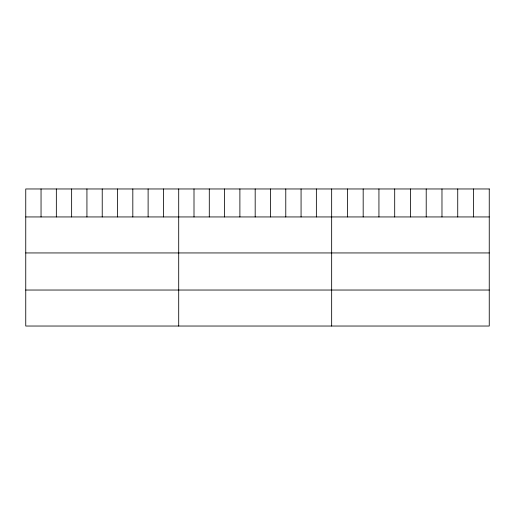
<?xml version="1.0" encoding="UTF-8"?>
<svg xmlns="http://www.w3.org/2000/svg" width="515" height="515" viewBox="0 0 515 515"><rect width="100%" height="100%" fill="white"/><g stroke="black" fill="none" stroke-linecap="round" stroke-linejoin="round"><path stroke-width="0.77" d="M25.75 216.944L489.25 216.944M25.75 252.942L489.25 252.942M25.75 290.035L489.25 290.035M473.491 188.966L473.491 216.944M457.732 188.966L457.732 216.944M441.973 188.966L441.973 216.944M426.214 188.966L426.214 216.944M410.455 188.966L410.455 216.944M394.696 188.966L394.696 216.944M378.937 188.966L378.937 216.944M363.178 188.966L363.178 216.944M347.419 188.966L347.419 216.944M331.66 188.966L331.66 326.034M316.365 188.966L316.365 216.944M301.069 188.966L301.069 216.944M285.774 188.966L285.774 216.944M270.478 188.966L270.478 216.944M255.183 188.966L255.183 216.944M239.887 188.966L239.887 216.944M224.592 188.966L224.592 216.944M209.296 188.966L209.296 216.944M194.001 188.966L194.001 216.944M178.705 188.966L178.705 326.034M163.41 188.966L163.41 216.944M148.114 188.966L148.114 216.944M132.819 188.966L132.819 216.944M117.523 188.966L117.523 216.944M102.228 188.966L102.228 216.944M86.932 188.966L86.932 216.944M71.637 188.966L71.637 216.944M56.341 188.966L56.341 216.944M41.046 188.966L41.046 216.944M489.25 188.966L25.75 188.966L25.75 326.034L489.25 326.034L489.25 188.966"/></g></svg>
